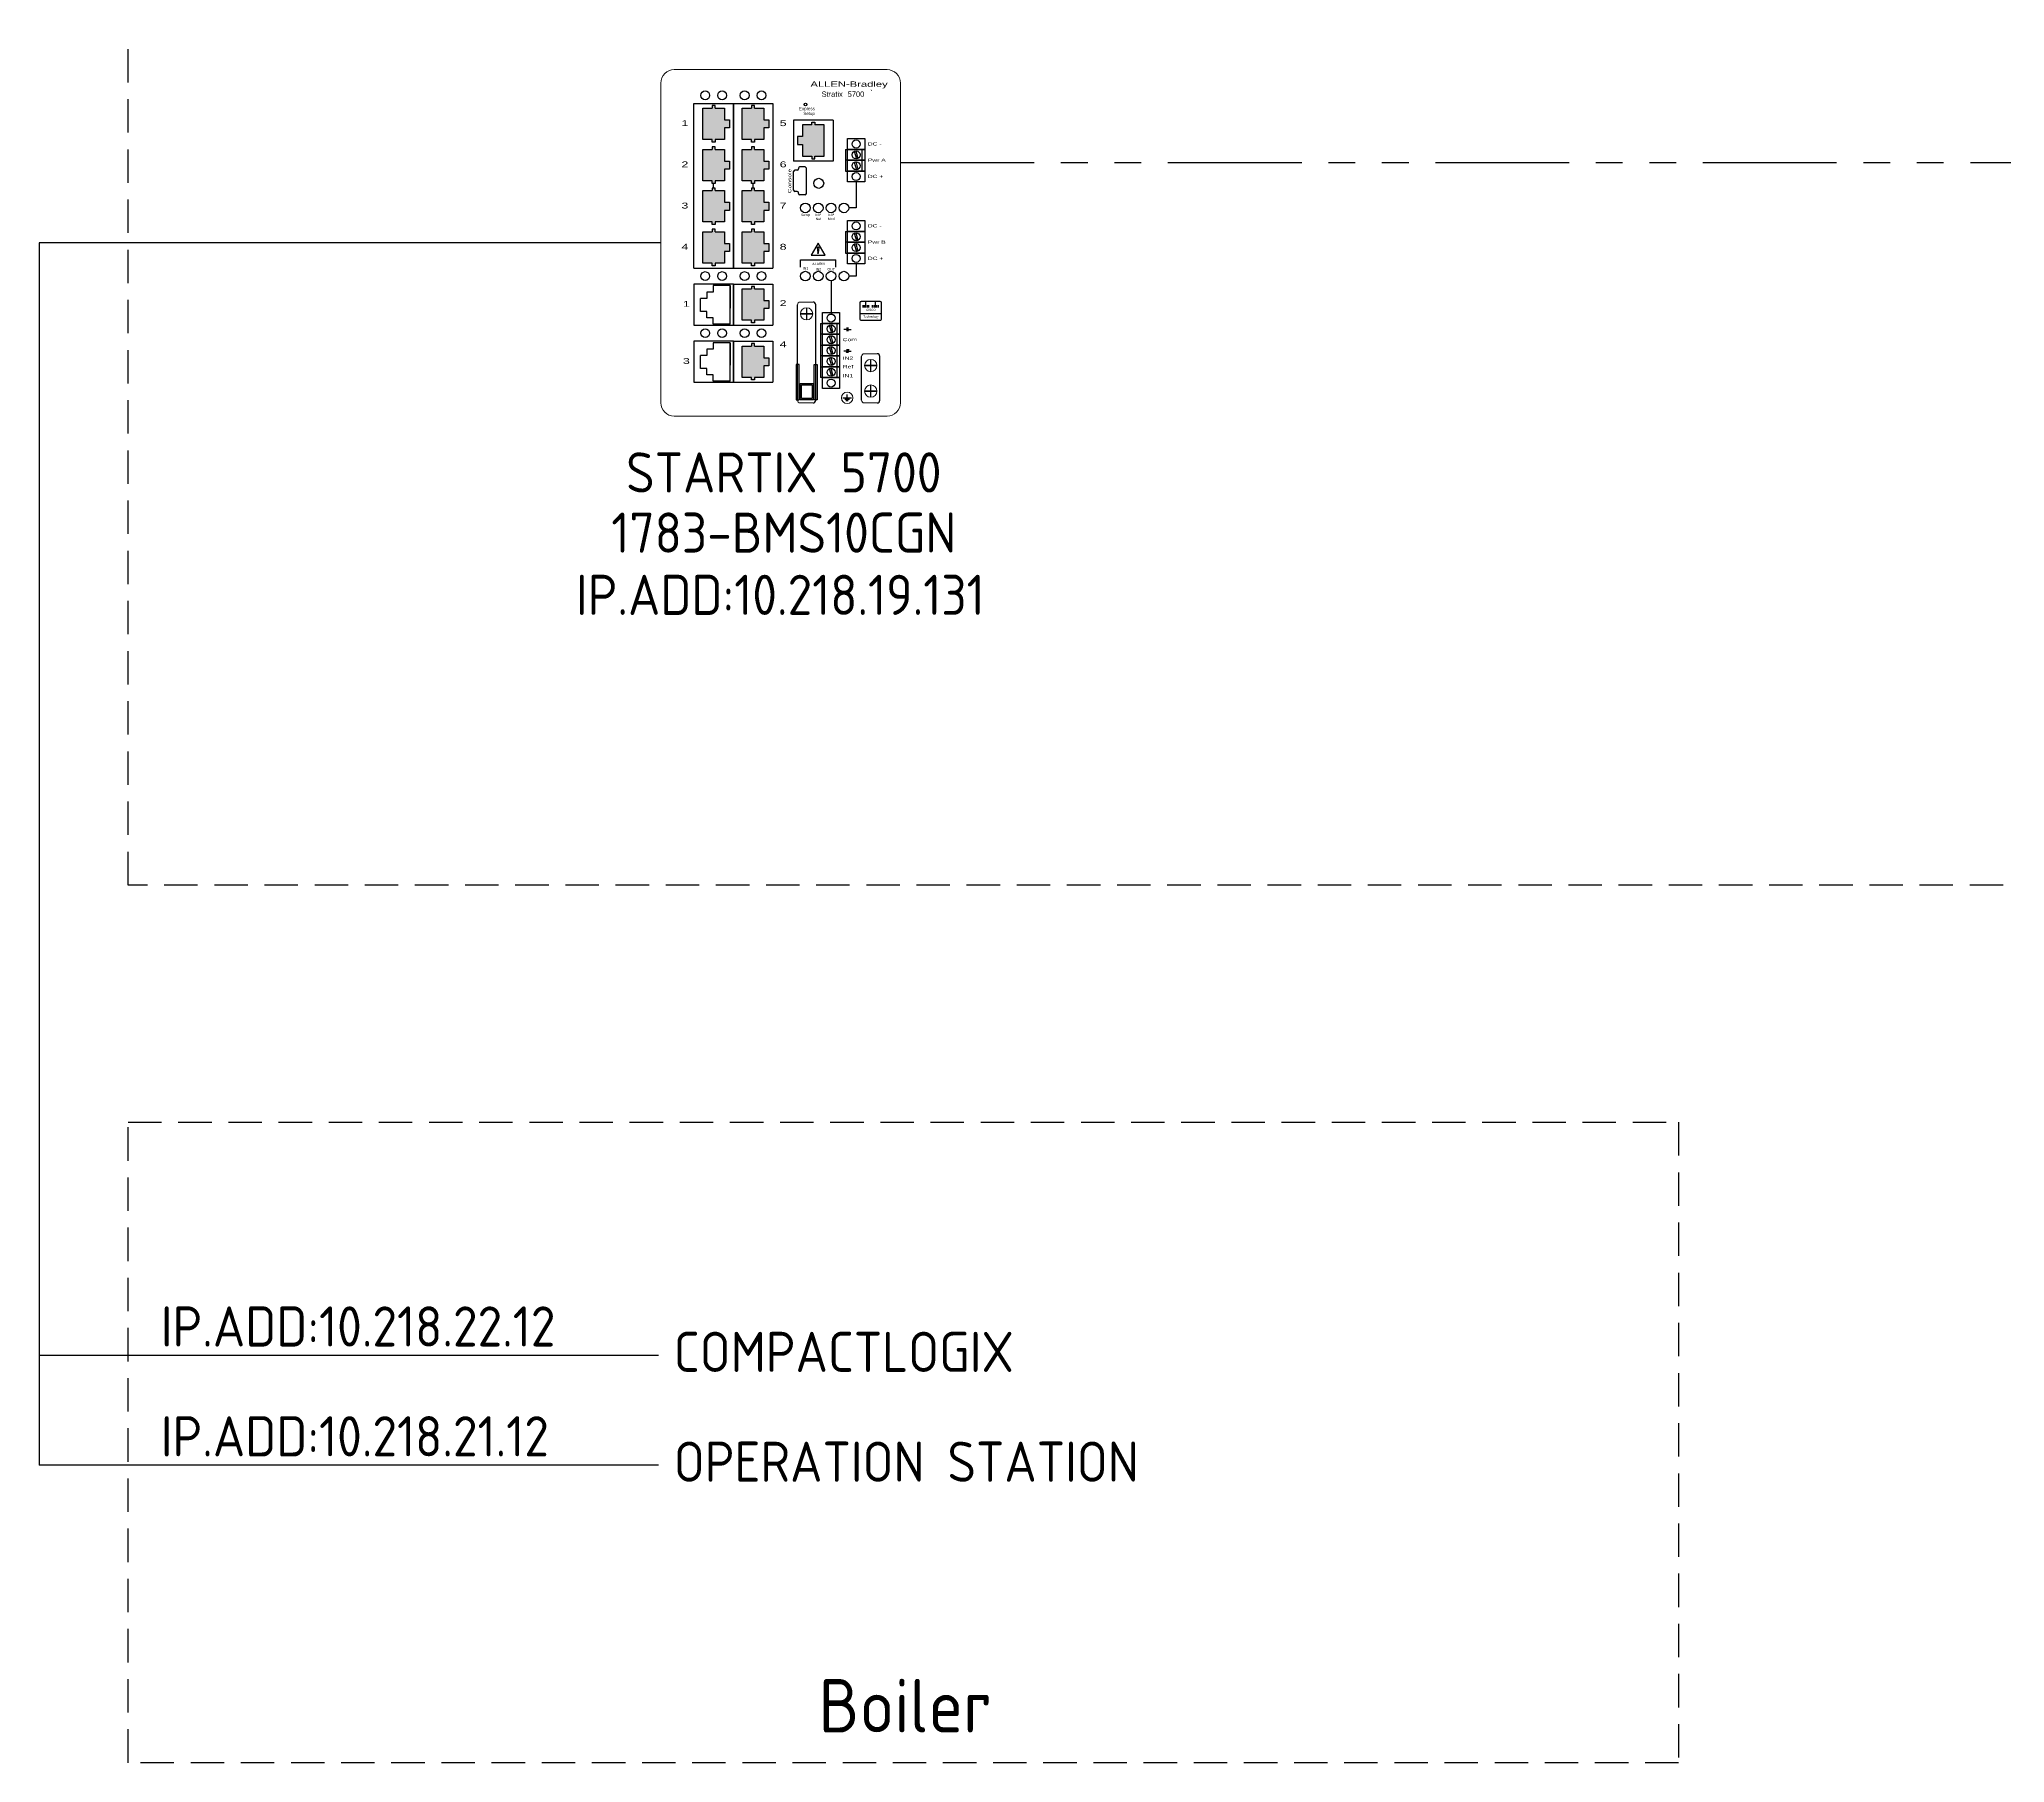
# Model space of a CAD drawing. Header units: inches. Extents: x -3706 to 19254, y 6721 to 14509.
# Drawn here: x 16568 to 18037, y 9646 to 10935 of the extents above; entities that cross this region are included whole.
import ezdxf
from ezdxf.enums import TextEntityAlignment as Align

# ---------------------------------------------------------------- set-up
doc = ezdxf.new("R2010")
doc.units = ezdxf.units.IN
doc.header["$LTSCALE"] = 100
doc.header["$MEASUREMENT"] = 0
doc.linetypes.add('HIDDEN', pattern=[0.375, 0.25, -0.125])
doc.linetypes.add('PHANTOM', pattern=[2.5, 1.25, -0.25, 0.25, -0.25, 0.25, -0.25])
doc.styles.add('ALLEN', font='swissi.ttf', dxfattribs={"width": 1.5})
doc.styles.add('STYLE1', font='isocp2.shx', dxfattribs={"height": 25})

# ---------------------------------------------------------------- blocks, each defined once
blk = doc.blocks.new('1783BMS10CGN')
for points in [[(11281.93, 8053.55), (11285.45, 8053.55), (11285.45, 8052.58), (11286.47, 8052.58), (11286.47, 8053.55), (11289.99, 8053.55), (11289.99, 8057.9), (11291.91, 8057.9), (11291.91, 8060.92), (11289.99, 8060.92), (11289.99, 8065.27), (11286.47, 8065.27), (11286.47, 8066.24), (11285.45, 8066.24), (11285.45, 8065.27), (11281.93, 8065.27)], [(11296.65, 8053.55), (11300.17, 8053.55), (11300.17, 8052.58), (11301.19, 8052.58), (11301.19, 8053.55), (11304.71, 8053.55), (11304.71, 8057.9), (11306.62, 8057.9), (11306.62, 8060.92), (11304.71, 8060.92), (11304.71, 8065.27), (11301.19, 8065.27), (11301.19, 8066.24), (11300.17, 8066.24), (11300.17, 8065.27), (11296.65, 8065.27)], [(11327.26, 8059.04), (11323.74, 8059.04), (11323.74, 8060.01), (11322.71, 8060.01), (11322.71, 8059.04), (11319.2, 8059.04), (11319.2, 8054.69), (11317.28, 8054.69), (11317.28, 8051.67), (11319.2, 8051.67), (11319.2, 8047.32), (11322.71, 8047.32), (11322.71, 8046.35), (11323.74, 8046.35), (11323.74, 8047.32), (11327.26, 8047.32)], [(11281.93, 8038.15), (11285.45, 8038.15), (11285.45, 8037.18), (11286.47, 8037.18), (11286.47, 8038.15), (11289.99, 8038.15), (11289.99, 8042.5), (11291.91, 8042.5), (11291.91, 8045.52), (11289.99, 8045.52), (11289.99, 8049.87), (11286.47, 8049.87), (11286.47, 8050.84), (11285.45, 8050.84), (11285.45, 8049.87), (11281.93, 8049.87)], [(11296.65, 8038.15), (11300.17, 8038.15), (11300.17, 8037.18), (11301.19, 8037.18), (11301.19, 8038.15), (11304.71, 8038.15), (11304.71, 8042.5), (11306.62, 8042.5), (11306.62, 8045.52), (11304.71, 8045.52), (11304.71, 8049.87), (11301.19, 8049.87), (11301.19, 8050.84), (11300.17, 8050.84), (11300.17, 8049.87), (11296.65, 8049.87)], [(11281.93, 8022.75), (11285.45, 8022.75), (11285.45, 8021.78), (11286.47, 8021.78), (11286.47, 8022.75), (11289.99, 8022.75), (11289.99, 8027.1), (11291.91, 8027.1), (11291.91, 8030.12), (11289.99, 8030.12), (11289.99, 8034.47), (11286.47, 8034.47), (11286.47, 8035.44), (11285.45, 8035.44), (11285.45, 8034.47), (11281.93, 8034.47)], [(11296.65, 8022.75), (11300.17, 8022.75), (11300.17, 8021.78), (11301.19, 8021.78), (11301.19, 8022.75), (11304.71, 8022.75), (11304.71, 8027.1), (11306.62, 8027.1), (11306.62, 8030.12), (11304.71, 8030.12), (11304.71, 8034.47), (11301.19, 8034.47), (11301.19, 8035.44), (11300.17, 8035.44), (11300.17, 8034.47), (11296.65, 8034.47)], [(11281.93, 8007.35), (11285.45, 8007.35), (11285.45, 8006.38), (11286.47, 8006.38), (11286.47, 8007.35), (11289.99, 8007.35), (11289.99, 8011.7), (11291.91, 8011.7), (11291.91, 8014.72), (11289.99, 8014.72), (11289.99, 8019.07), (11286.47, 8019.07), (11286.47, 8020.04), (11285.45, 8020.04), (11285.45, 8019.07), (11281.93, 8019.07)], [(11296.65, 8007.35), (11300.17, 8007.35), (11300.17, 8006.38), (11301.19, 8006.38), (11301.19, 8007.35), (11304.71, 8007.35), (11304.71, 8011.7), (11306.62, 8011.7), (11306.62, 8014.72), (11304.71, 8014.72), (11304.71, 8019.07), (11301.19, 8019.07), (11301.19, 8020.04), (11300.17, 8020.04), (11300.17, 8019.07), (11296.65, 8019.07)], [(11296.65, 7986.01), (11300.17, 7986.01), (11300.17, 7985.04), (11301.19, 7985.04), (11301.19, 7986.01), (11304.71, 7986.01), (11304.71, 7990.36), (11306.62, 7990.36), (11306.62, 7993.37), (11304.71, 7993.37), (11304.71, 7997.73), (11301.19, 7997.73), (11301.19, 7998.7), (11300.17, 7998.7), (11300.17, 7997.73), (11296.65, 7997.73)], [(11296.65, 7964.66), (11300.17, 7964.66), (11300.17, 7963.7), (11301.19, 7963.7), (11301.19, 7964.66), (11304.71, 7964.66), (11304.71, 7969.02), (11306.62, 7969.02), (11306.62, 7972.03), (11304.71, 7972.03), (11304.71, 7976.39), (11301.19, 7976.39), (11301.19, 7977.35), (11300.17, 7977.35), (11300.17, 7976.39), (11296.65, 7976.39)]]:
    blk.add_hatch(color=0).paths.add_polyline_path(points)
at = {"lineweight": 20}
for p, q in [((11271.19, 8079.69), (11350.79, 8079.69)), ((11266.19, 8074.69), (11266.19, 7955.19)), ((11355.79, 8074.69), (11355.79, 7955.19)), ((11323.12, 7992.83), (11318.32, 7992.83)), ((11320.62, 7988.52), (11318.42, 7988.52)), ((11320.62, 7988.33), (11318.42, 7988.33)), ((11320.62, 7990.72), (11320.62, 7988.52)), ((11320.62, 7988.33), (11320.62, 7986.13)), ((11320.81, 7990.72), (11320.81, 7988.52)), ((11323.02, 7988.52), (11320.81, 7988.52)), ((11323.02, 7988.33), (11320.81, 7988.33)), ((11320.81, 7988.33), (11320.81, 7986.13)), ((11347.08, 7973.51), (11342.27, 7973.51)), ((11344.58, 7969.2), (11342.38, 7969.2)), ((11344.58, 7969.01), (11342.38, 7969.01)), ((11344.58, 7971.4), (11344.58, 7969.2)), ((11344.58, 7969.01), (11344.58, 7966.81)), ((11344.77, 7971.4), (11344.77, 7969.2)), ((11346.97, 7969.2), (11344.77, 7969.2)), ((11346.97, 7969.01), (11344.77, 7969.01)), ((11344.77, 7969.01), (11344.77, 7966.81)), ((11344.57, 7959.63), (11342.37, 7959.63)), ((11344.57, 7959.44), (11342.37, 7959.44)), ((11344.57, 7961.83), (11344.57, 7959.63)), ((11344.57, 7959.44), (11344.57, 7957.24)), ((11344.76, 7961.83), (11344.76, 7959.63)), ((11346.97, 7959.63), (11344.76, 7959.63)), ((11346.97, 7959.44), (11344.76, 7959.44)), ((11344.76, 7959.44), (11344.76, 7957.24)), ((11323.12, 7955.14), (11318.32, 7955.14)), ((11347.08, 7955.14), (11342.27, 7955.14)), ((11271.19, 7950.19), (11350.79, 7950.19))]:
    blk.add_line(p, q, dxfattribs=at)
at = {"color": 0}
for p, q in [((11278.6, 8067.1), (11293.32, 8067.1)), ((11278.6, 8005.52), (11278.6, 8067.1)), ((11281.93, 8065.27), (11285.45, 8065.27)), ((11281.93, 8053.55), (11281.93, 8065.27)), ((11286.47, 8066.24), (11285.45, 8066.24)), ((11285.45, 8066.24), (11285.45, 8065.27)), ((11286.47, 8065.27), (11286.47, 8066.24)), ((11286.47, 8065.27), (11289.99, 8065.27)), ((11289.99, 8065.27), (11289.99, 8060.92)), ((11289.99, 8060.92), (11291.91, 8060.92)), ((11291.91, 8060.92), (11291.91, 8057.9)), ((11293.32, 8067.1), (11308.04, 8067.1)), ((11293.32, 8005.52), (11293.32, 8067.1)), ((11293.32, 8067.1), (11293.32, 8005.52)), ((11296.65, 8065.27), (11300.17, 8065.27)), ((11296.65, 8053.55), (11296.65, 8065.27)), ((11301.19, 8066.24), (11300.17, 8066.24)), ((11300.17, 8066.24), (11300.17, 8065.27)), ((11301.19, 8065.27), (11301.19, 8066.24)), ((11301.19, 8065.27), (11304.71, 8065.27)), ((11304.71, 8065.27), (11304.71, 8060.92)), ((11304.71, 8060.92), (11306.62, 8060.92)), ((11306.62, 8060.92), (11306.62, 8057.9)), ((11308.04, 8067.1), (11308.04, 8005.52)), ((11330.58, 8060.87), (11315.87, 8060.87)), ((11315.87, 8060.87), (11315.87, 8045.49)), ((11330.58, 8060.87), (11330.58, 8045.49)), ((11285.45, 8053.55), (11281.93, 8053.55)), ((11285.45, 8052.58), (11285.45, 8053.55)), ((11289.99, 8053.55), (11286.47, 8053.55)), ((11286.47, 8053.55), (11286.47, 8052.58)), ((11291.91, 8057.9), (11289.99, 8057.9)), ((11289.99, 8057.9), (11289.99, 8053.55)), ((11300.17, 8053.55), (11296.65, 8053.55)), ((11300.17, 8052.58), (11300.17, 8053.55)), ((11304.71, 8053.55), (11301.19, 8053.55)), ((11301.19, 8053.55), (11301.19, 8052.58)), ((11306.62, 8057.9), (11304.71, 8057.9)), ((11304.71, 8057.9), (11304.71, 8053.55)), ((11319.2, 8054.69), (11317.28, 8054.69)), ((11317.28, 8054.69), (11317.28, 8051.67)), ((11319.2, 8059.04), (11319.2, 8054.69)), ((11322.71, 8059.04), (11319.2, 8059.04)), ((11322.71, 8059.04), (11322.71, 8060.01)), ((11322.71, 8060.01), (11323.74, 8060.01)), ((11323.74, 8060.01), (11323.74, 8059.04)), ((11327.26, 8059.04), (11323.74, 8059.04)), ((11327.26, 8047.32), (11327.26, 8059.04)), ((11281.93, 8049.87), (11285.45, 8049.87)), ((11281.93, 8038.15), (11281.93, 8049.87)), ((11286.47, 8052.58), (11285.45, 8052.58)), ((11286.47, 8050.84), (11285.45, 8050.84)), ((11285.45, 8050.84), (11285.45, 8049.87)), ((11286.47, 8049.87), (11286.47, 8050.84)), ((11286.47, 8049.87), (11289.99, 8049.87)), ((11289.99, 8049.87), (11289.99, 8045.52)), ((11296.65, 8049.87), (11300.17, 8049.87)), ((11296.65, 8038.15), (11296.65, 8049.87)), ((11301.19, 8052.58), (11300.17, 8052.58)), ((11301.19, 8050.84), (11300.17, 8050.84)), ((11300.17, 8050.84), (11300.17, 8049.87)), ((11301.19, 8049.87), (11301.19, 8050.84)), ((11301.19, 8049.87), (11304.71, 8049.87)), ((11304.71, 8049.87), (11304.71, 8045.52)), ((11317.28, 8051.67), (11319.2, 8051.67)), ((11319.2, 8051.67), (11319.2, 8047.32)), ((11319.2, 8047.32), (11322.71, 8047.32)), ((11322.71, 8047.32), (11322.71, 8046.35)), ((11322.71, 8046.35), (11323.74, 8046.35)), ((11323.74, 8047.32), (11327.26, 8047.32)), ((11323.74, 8046.35), (11323.74, 8047.32)), ((11335.24, 8049.87), (11335.24, 8041.77)), ((11335.24, 8049.87), (11336, 8049.87)), ((11338.54, 8049.21), (11339.31, 8046.32)), ((11339.12, 8049.37), (11339.89, 8046.47)), ((11341.4, 8049.87), (11341.4, 8041.77)), ((11289.99, 8045.52), (11291.91, 8045.52)), ((11291.91, 8042.5), (11289.99, 8042.5)), ((11289.99, 8042.5), (11289.99, 8038.15)), ((11291.91, 8045.52), (11291.91, 8042.5)), ((11304.71, 8045.52), (11306.62, 8045.52)), ((11306.62, 8042.5), (11304.71, 8042.5)), ((11304.71, 8042.5), (11304.71, 8038.15)), ((11306.62, 8045.52), (11306.62, 8042.5)), ((11330.58, 8045.49), (11315.87, 8045.49)), ((11315.87, 8034.62), (11315.87, 8041.6)), ((11317.2, 8042.1), (11316.37, 8042.1)), ((11317.7, 8042.82), (11317.7, 8042.6)), ((11320.11, 8043.32), (11318.2, 8043.32)), ((11320.61, 8033.4), (11320.61, 8042.82)), ((11336, 8045.82), (11335.24, 8045.82)), ((11335.24, 8041.77), (11336, 8041.77)), ((11338.54, 8045.16), (11339.31, 8042.26)), ((11339.12, 8045.32), (11339.89, 8042.42)), ((11285.45, 8038.15), (11281.93, 8038.15)), ((11281.93, 8034.47), (11285.45, 8034.47)), ((11281.93, 8022.75), (11281.93, 8034.47)), ((11285.45, 8037.18), (11285.45, 8038.15)), ((11286.47, 8037.18), (11285.45, 8037.18)), ((11286.47, 8035.44), (11285.45, 8035.44)), ((11285.45, 8035.44), (11285.45, 8034.47)), ((11285.96, 8035.44), (11285.96, 8037.18)), ((11289.99, 8038.15), (11286.47, 8038.15)), ((11286.47, 8038.15), (11286.47, 8037.18)), ((11286.47, 8034.47), (11286.47, 8035.44)), ((11286.47, 8034.47), (11289.99, 8034.47)), ((11289.99, 8034.47), (11289.99, 8030.12)), ((11300.17, 8038.15), (11296.65, 8038.15)), ((11296.65, 8034.47), (11300.17, 8034.47)), ((11296.65, 8022.75), (11296.65, 8034.47)), ((11300.17, 8037.18), (11300.17, 8038.15)), ((11301.19, 8037.18), (11300.17, 8037.18)), ((11301.19, 8035.44), (11300.17, 8035.44)), ((11300.17, 8035.44), (11300.17, 8034.47)), ((11300.68, 8035.44), (11300.68, 8037.18)), ((11304.71, 8038.15), (11301.19, 8038.15)), ((11301.19, 8038.15), (11301.19, 8037.18)), ((11301.19, 8034.47), (11301.19, 8035.44)), ((11301.19, 8034.47), (11304.71, 8034.47)), ((11304.71, 8034.47), (11304.71, 8030.12)), ((11317.2, 8034.12), (11316.37, 8034.12)), ((11317.7, 8033.4), (11317.7, 8033.62)), ((11320.11, 8032.9), (11318.2, 8032.9)), ((11339.22, 8037.71), (11339.22, 8028.01)), ((11289.99, 8030.12), (11291.91, 8030.12)), ((11291.91, 8027.1), (11289.99, 8027.1)), ((11289.99, 8027.1), (11289.99, 8022.75)), ((11291.91, 8030.12), (11291.91, 8027.1)), ((11304.71, 8030.12), (11306.62, 8030.12)), ((11306.62, 8027.1), (11304.71, 8027.1)), ((11304.71, 8027.1), (11304.71, 8022.75)), ((11306.62, 8030.12), (11306.62, 8027.1)), ((11339.22, 8028.01), (11336.46, 8028.01)), ((11285.45, 8022.75), (11281.93, 8022.75)), ((11281.93, 8019.07), (11285.45, 8019.07)), ((11281.93, 8007.35), (11281.93, 8019.07)), ((11285.45, 8021.78), (11285.45, 8022.75)), ((11286.47, 8021.78), (11285.45, 8021.78)), ((11286.47, 8020.04), (11285.45, 8020.04)), ((11285.45, 8020.04), (11285.45, 8019.07)), ((11289.99, 8022.75), (11286.47, 8022.75)), ((11286.47, 8022.75), (11286.47, 8021.78)), ((11286.47, 8019.07), (11286.47, 8020.04)), ((11286.47, 8019.07), (11289.99, 8019.07)), ((11289.99, 8019.07), (11289.99, 8014.72)), ((11300.17, 8022.75), (11296.65, 8022.75)), ((11296.65, 8019.07), (11300.17, 8019.07)), ((11296.65, 8007.35), (11296.65, 8019.07)), ((11300.17, 8021.78), (11300.17, 8022.75)), ((11301.19, 8021.78), (11300.17, 8021.78)), ((11301.19, 8020.04), (11300.17, 8020.04)), ((11300.17, 8020.04), (11300.17, 8019.07)), ((11304.71, 8022.75), (11301.19, 8022.75)), ((11301.19, 8022.75), (11301.19, 8021.78)), ((11301.19, 8019.07), (11301.19, 8020.04)), ((11301.19, 8019.07), (11304.71, 8019.07)), ((11304.71, 8019.07), (11304.71, 8014.72)), ((11335.24, 8019.25), (11335.24, 8011.15)), ((11335.24, 8019.25), (11336, 8019.25)), ((11338.54, 8018.6), (11339.31, 8015.7)), ((11339.12, 8018.75), (11339.89, 8015.86)), ((11289.99, 8014.72), (11291.91, 8014.72)), ((11291.91, 8011.7), (11289.99, 8011.7)), ((11289.99, 8011.7), (11289.99, 8007.35)), ((11291.91, 8014.72), (11291.91, 8011.7)), ((11304.71, 8014.72), (11306.62, 8014.72)), ((11306.62, 8011.7), (11304.71, 8011.7)), ((11304.71, 8011.7), (11304.71, 8007.35)), ((11306.62, 8014.72), (11306.62, 8011.7)), ((11336, 8015.2), (11335.24, 8015.2)), ((11335.24, 8011.15), (11336, 8011.15)), ((11338.54, 8014.55), (11339.31, 8011.65)), ((11339.12, 8014.7), (11339.89, 8011.8)), ((11278.6, 8005.52), (11293.32, 8005.52)), ((11285.45, 8007.35), (11281.93, 8007.35)), ((11285.45, 8006.38), (11285.45, 8007.35)), ((11286.47, 8006.38), (11285.45, 8006.38)), ((11289.99, 8007.35), (11286.47, 8007.35)), ((11286.47, 8007.35), (11286.47, 8006.38)), ((11293.32, 8005.52), (11308.04, 8005.52)), ((11300.17, 8007.35), (11296.65, 8007.35)), ((11300.17, 8006.38), (11300.17, 8007.35)), ((11301.19, 8006.38), (11300.17, 8006.38)), ((11304.71, 8007.35), (11301.19, 8007.35)), ((11301.19, 8007.35), (11301.19, 8006.38)), ((11318.46, 8005.93), (11318.46, 8008.64)), ((11318.46, 8008.64), (11331.66, 8008.64)), ((11331.66, 8005.93), (11331.66, 8008.64)), ((11339.22, 8002.52), (11336.46, 8002.52)), ((11339.22, 8007.1), (11339.22, 8002.52)), ((11283.4, 7996.56), (11283.4, 7994.16)), ((11285.8, 7996.56), (11283.4, 7996.56)), ((11285.8, 7998.96), (11285.8, 7996.56)), ((11292.12, 7998.96), (11285.8, 7998.96)), ((11292.12, 7998.96), (11292.12, 7990.56)), ((11292.12, 7984.56), (11292.12, 7998.96)), ((11293.32, 7999.56), (11308.04, 7999.56)), ((11293.32, 7999.56), (11293.32, 7984.18)), ((11296.65, 7997.73), (11300.17, 7997.73)), ((11296.65, 7986.01), (11296.65, 7997.73)), ((11301.19, 7998.7), (11300.17, 7998.7)), ((11300.17, 7998.7), (11300.17, 7997.73)), ((11301.19, 7997.73), (11301.19, 7998.7)), ((11301.19, 7997.73), (11304.71, 7997.73)), ((11304.71, 7997.73), (11304.71, 7993.37)), ((11308.04, 7999.56), (11308.04, 7984.18)), ((11329.86, 8000.72), (11329.86, 7988.36)), ((11281, 7989.36), (11281, 7994.16)), ((11283.4, 7994.16), (11281, 7994.16)), ((11283.4, 7989.36), (11281, 7989.36)), ((11283.4, 7986.96), (11283.4, 7989.36)), ((11304.71, 7993.37), (11306.62, 7993.37)), ((11306.62, 7990.36), (11304.71, 7990.36)), ((11304.71, 7990.36), (11304.71, 7986.01)), ((11306.62, 7993.37), (11306.62, 7990.36)), ((11317.32, 7956.14), (11317.32, 7991.83)), ((11324.12, 7956.14), (11324.12, 7991.83)), ((11340.63, 7988.55), (11348.74, 7988.55)), ((11341.81, 7990.83), (11341.81, 7991.69)), ((11342.35, 7990.83), (11342.35, 7991.69)), ((11342.89, 7990.83), (11342.89, 7992.88)), ((11343.43, 7990.83), (11343.43, 7991.69)), ((11343.97, 7990.83), (11343.97, 7991.69)), ((11345.4, 7990.83), (11345.4, 7991.69)), ((11345.94, 7990.83), (11345.94, 7991.69)), ((11346.48, 7990.83), (11346.48, 7992.88)), ((11347.02, 7990.83), (11347.02, 7991.69)), ((11347.56, 7990.83), (11347.56, 7991.69)), ((11285.8, 7986.96), (11283.4, 7986.96)), ((11285.8, 7984.56), (11285.8, 7986.96)), ((11292.12, 7984.56), (11285.8, 7984.56)), ((11293.32, 7984.18), (11308.04, 7984.18)), ((11300.17, 7986.01), (11296.65, 7986.01)), ((11300.17, 7985.04), (11300.17, 7986.01)), ((11301.19, 7985.04), (11300.17, 7985.04)), ((11304.71, 7986.01), (11301.19, 7986.01)), ((11301.19, 7986.01), (11301.19, 7985.04)), ((11325.88, 7984.84), (11325.88, 7976.73)), ((11325.88, 7984.84), (11326.64, 7984.84)), ((11326.64, 7980.79), (11325.88, 7980.79)), ((11329.18, 7984.18), (11329.96, 7981.29)), ((11329.18, 7980.13), (11329.96, 7977.23)), ((11329.76, 7984.34), (11330.54, 7981.44)), ((11329.76, 7980.29), (11330.54, 7977.39)), ((11332.04, 7984.84), (11332.04, 7976.73)), ((11335.88, 7982.62), (11334.68, 7982.62)), ((11335.88, 7981.92), (11335.88, 7983.31)), ((11336.24, 7981.92), (11336.24, 7983.31)), ((11336.24, 7982.62), (11337.43, 7982.62)), ((11281, 7968.01), (11281, 7972.81)), ((11283.4, 7972.81), (11281, 7972.81)), ((11283.4, 7975.21), (11283.4, 7972.81)), ((11285.8, 7975.21), (11283.4, 7975.21)), ((11285.8, 7977.61), (11285.8, 7975.21)), ((11292.12, 7977.61), (11285.8, 7977.61)), ((11292.12, 7977.61), (11292.12, 7969.21)), ((11292.12, 7963.21), (11292.12, 7977.61)), ((11293.32, 7978.21), (11308.04, 7978.21)), ((11293.32, 7978.21), (11293.32, 7962.84)), ((11296.65, 7976.39), (11300.17, 7976.39)), ((11296.65, 7964.66), (11296.65, 7976.39)), ((11301.19, 7977.35), (11300.17, 7977.35)), ((11300.17, 7977.35), (11300.17, 7976.39)), ((11301.19, 7976.39), (11301.19, 7977.35)), ((11301.19, 7976.39), (11304.71, 7976.39)), ((11304.71, 7976.39), (11304.71, 7972.03)), ((11308.04, 7978.21), (11308.04, 7962.84)), ((11325.88, 7976.73), (11326.64, 7976.73)), ((11325.88, 7976.73), (11325.88, 7968.63)), ((11325.88, 7976.73), (11326.64, 7976.73)), ((11326.64, 7972.68), (11325.88, 7972.68)), ((11329.18, 7976.08), (11329.96, 7973.18)), ((11329.76, 7976.23), (11330.54, 7973.34)), ((11332.04, 7976.73), (11332.04, 7968.63)), ((11335.88, 7974.51), (11334.68, 7974.51)), ((11335.51, 7973.96), (11336.61, 7975.06)), ((11335.88, 7973.82), (11335.88, 7975.2)), ((11336.24, 7973.82), (11336.24, 7975.2)), ((11336.24, 7974.51), (11337.43, 7974.51)), ((11341.27, 7956.14), (11341.27, 7972.51)), ((11348.08, 7956.14), (11348.08, 7972.51)), ((11283.4, 7968.01), (11281, 7968.01)), ((11283.4, 7965.61), (11283.4, 7968.01)), ((11285.8, 7965.61), (11283.4, 7965.61)), ((11285.8, 7963.21), (11285.8, 7965.61)), ((11304.71, 7972.03), (11306.62, 7972.03)), ((11306.62, 7969.02), (11304.71, 7969.02)), ((11304.71, 7969.02), (11304.71, 7964.66)), ((11306.62, 7972.03), (11306.62, 7969.02)), ((11325.88, 7968.63), (11326.64, 7968.63)), ((11325.88, 7968.63), (11325.88, 7964.58)), ((11325.88, 7968.63), (11326.64, 7968.63)), ((11329.18, 7972.03), (11329.96, 7969.13)), ((11329.18, 7967.97), (11329.96, 7965.08)), ((11329.76, 7972.18), (11330.54, 7969.28)), ((11329.76, 7968.13), (11330.54, 7965.23)), ((11332.04, 7968.63), (11332.04, 7964.58)), ((11292.12, 7963.21), (11285.8, 7963.21)), ((11293.32, 7962.84), (11308.04, 7962.84)), ((11300.17, 7964.66), (11296.65, 7964.66)), ((11300.17, 7963.7), (11300.17, 7964.66)), ((11301.19, 7963.7), (11300.17, 7963.7)), ((11304.71, 7964.66), (11301.19, 7964.66)), ((11301.19, 7964.66), (11301.19, 7963.7)), ((11326.64, 7964.58), (11325.88, 7964.58))]:
    blk.add_line(p, q, dxfattribs=at)
for p, q in [((11335.86, 7957.05), (11335.86, 7958.3)), ((11334.26, 7957.05), (11337.46, 7957.05)), ((11334.95, 7956.55), (11336.72, 7956.55)), ((11335.34, 7955.99), (11336.27, 7955.99))]:
    blk.add_line(p, q)
for points in [[(11342.43, 8049.87), (11336, 8049.87), (11336, 8053.92), (11342.43, 8053.92)], [(11342.43, 8045.82), (11336, 8045.82), (11336, 8049.87), (11342.43, 8049.87)], [(11342.43, 8041.77), (11336, 8041.77), (11336, 8045.82), (11342.43, 8045.82)], [(11342.43, 8037.71), (11336, 8037.71), (11336, 8041.77), (11342.43, 8041.77)], [(11342.43, 8019.25), (11336, 8019.25), (11336, 8023.31), (11342.43, 8023.31)], [(11342.43, 8015.2), (11336, 8015.2), (11336, 8019.25), (11342.43, 8019.25)], [(11325.06, 8014.82), (11322.46, 8010.32), (11327.66, 8010.32)], [(11342.43, 8011.15), (11336, 8011.15), (11336, 8015.2), (11342.43, 8015.2)], [(11342.43, 8007.1), (11336, 8007.1), (11336, 8011.15), (11342.43, 8011.15)], [(11293.32, 7999.56), (11278.6, 7999.56), (11278.6, 7984.18), (11293.32, 7984.18)], [(11333.07, 7984.84), (11326.64, 7984.84), (11326.64, 7988.89), (11333.07, 7988.89)], [(11333.07, 7980.79), (11326.64, 7980.79), (11326.64, 7984.84), (11333.07, 7984.84)], [(11333.07, 7976.73), (11326.64, 7976.73), (11326.64, 7980.79), (11333.07, 7980.79)], [(11293.32, 7978.21), (11278.6, 7978.21), (11278.6, 7962.84), (11293.32, 7962.84)], [(11333.07, 7972.68), (11326.64, 7972.68), (11326.64, 7976.73), (11333.07, 7976.73)], [(11333.07, 7968.63), (11326.64, 7968.63), (11326.64, 7972.68), (11333.07, 7972.68)], [(11316.76, 7956.24), (11317.87, 7956.24), (11317.87, 7969.49), (11316.76, 7969.49)], [(11324.67, 7956.24), (11323.57, 7956.24), (11323.57, 7969.49), (11324.67, 7969.49)], [(11333.07, 7964.58), (11326.64, 7964.58), (11326.64, 7968.63), (11333.07, 7968.63)], [(11318.25, 7962.42), (11323.32, 7962.42), (11323.32, 7956.24), (11318.25, 7956.24)], [(11318.75, 7961.92), (11322.82, 7961.92), (11322.82, 7956.74), (11318.75, 7956.74)], [(11333.07, 7960.53), (11326.64, 7960.53), (11326.64, 7964.58), (11333.07, 7964.58)]]:
    blk.add_lwpolyline(points, close=True, dxfattribs=at)
blk.add_lwpolyline([(11325.24, 8013.16), (11325.01, 8011.32), (11325.01, 8011.32), (11324.78, 8013.16)], dxfattribs=at)
blk.add_lwpolyline([(11341.13, 7986.07), (11348.24, 7986.07, 0.414214), (11348.74, 7986.57), (11348.74, 7992.5, 0.414214), (11348.24, 7993), (11341.13, 7993, 0.414214), (11340.63, 7992.5), (11340.63, 7986.57, 0.414214)], format="xyb", close=True, dxfattribs=at)
for centre, radius in [((11282.81, 8070.08), 1.65), ((11289.11, 8070.08), 1.65), ((11297.53, 8070.08), 1.65), ((11303.83, 8070.08), 1.65), ((11320.27, 8066.66), 0.5), ((11339.22, 8051.9), 1.5), ((11339.22, 8047.84), 1.5), ((11325.23, 8037.21), 1.88), ((11339.22, 8043.79), 1.5), ((11339.22, 8039.74), 1.5), ((11320.26, 8028.01), 1.8), ((11325.06, 8028.01), 1.8), ((11329.86, 8028.01), 1.8), ((11334.66, 8028.01), 1.8), ((11339.22, 8021.28), 1.5), ((11339.22, 8017.23), 1.5), ((11325.01, 8011.11), 0.103), ((11339.22, 8013.18), 1.5), ((11339.22, 8009.12), 1.5), ((11282.81, 8002.54), 1.65), ((11289.11, 8002.54), 1.65), ((11297.53, 8002.54), 1.65), ((11303.83, 8002.54), 1.65), ((11320.26, 8002.52), 1.8), ((11325.06, 8002.52), 1.8), ((11329.86, 8002.52), 1.8), ((11334.66, 8002.52), 1.8), ((11329.86, 7986.86), 1.5), ((11282.81, 7981.2), 1.65), ((11289.11, 7981.2), 1.65), ((11297.53, 7981.2), 1.65), ((11303.83, 7981.2), 1.65), ((11329.86, 7982.81), 1.5), ((11329.86, 7978.76), 1.5), ((11329.86, 7974.71), 1.5), ((11329.86, 7970.66), 1.5), ((11329.86, 7966.6), 1.5), ((11329.86, 7962.55), 1.5)]:
    blk.add_circle(centre, radius, dxfattribs=at)
at = {"lineweight": 20}
for centre, radius in [((11320.72, 7988.43), 2.3), ((11344.67, 7969.1), 2.3), ((11335.86, 7957.05), 2.15), ((11344.67, 7959.53), 2.3)]:
    blk.add_circle(centre, radius, dxfattribs=at)
for centre, start, end in [((11271.19, 8074.69), 90, 180), ((11350.79, 8074.69), 0, 90), ((11271.19, 7955.19), 180, 270), ((11350.79, 7955.19), 270, 0)]:
    blk.add_arc(centre, 5, start, end, dxfattribs=at)
at = {"color": 0}
for centre, radius, start, end in [((11316.37, 8041.6), 0.5, 90, 180), ((11317.2, 8042.6), 0.5, 270, 0), ((11318.2, 8042.82), 0.5, 90, 180), ((11320.11, 8042.82), 0.5, 0, 90), ((11316.37, 8034.62), 0.5, 180, 270), ((11317.2, 8033.62), 0.5, 0, 90), ((11318.2, 8033.4), 0.5, 180, 270), ((11320.11, 8033.4), 0.5, 270, 0), ((11325.01, 8013.16), 0.23, 345.73959, 194.26041), ((11323.12, 7991.83), 1, 0, 90), ((11347.08, 7972.51), 1, 0, 90), ((11323.12, 7956.14), 1, 270, 0), ((11347.08, 7956.14), 1, 270, 0)]:
    blk.add_arc(centre, radius, start, end, dxfattribs=at)
at = {"color": 0, "lineweight": 20}
for centre, start, end in [((11318.32, 7991.83), 90, 180), ((11342.27, 7972.51), 90, 180), ((11318.32, 7956.14), 180, 270), ((11342.27, 7956.14), 180, 270)]:
    blk.add_arc(centre, 1, start, end, dxfattribs=at)
at = {"style": 'ALLEN', "width": 1.5}
for s, height, p in [('ALLEN-Bradley', 2, (11351.03, 8073.28)), ('1', 2.2, (11276.49, 8058.59)), ('5', 2.2, (11313.21, 8058.59)), ('2', 2.2, (11276.49, 8043.19)), ('6', 2.2, (11313.21, 8043.19)), ('3', 2.2, (11276.49, 8027.79)), ('7', 2.2, (11313.21, 8027.79)), ('4', 2.2, (11276.49, 8012.39)), ('8', 2.2, (11313.21, 8012.39)), ('1', 2.2, (11277.03, 7991.05)), ('2', 2.2, (11313.21, 7991.33)), ('4', 2.2, (11313.21, 7975.93)), ('3', 2.2, (11277.03, 7969.71))]:
    blk.add_text(s, height=height, dxfattribs=at).set_placement(p, align=Align.RIGHT)
at = {"style": 'ALLEN'}
for s, height, p in [('Stratix', 2, (11334.23, 8069.54)), ('5700', 2, (11342.28, 8069.54)), ('TM', 0.5, (11345.18, 8071.72))]:
    blk.add_text(s, height=height, dxfattribs=at).set_placement(p, align=Align.RIGHT)
for s, p in [('Express', (11323.82, 8064.52)), ('Setup', (11323.82, 8062.71))]:
    blk.add_text(s, height=1.2).set_placement(p, align=Align.RIGHT)
at = {"style": 'ALLEN', "width": 1.5}
for s, p in [('DC -', (11343.58, 8051.34)), ('Pwr A', (11343.58, 8045.27)), ('DC +', (11343.58, 8039.19)), ('DC -', (11343.58, 8020.73)), ('Pwr B', (11343.58, 8014.65)), ('DC +', (11343.58, 8008.57)), ('Com', (11334.22, 7978.21)), ('IN2', (11334.22, 7971.27)), ('Ref', (11334.22, 7968.08)), ('IN1', (11334.22, 7964.7))]:
    blk.add_text(s, height=1.2, dxfattribs=at).set_placement(p)
blk.add_text('Console', height=1.2, rotation=90, dxfattribs=at).set_placement((11314.95, 8042.68), align=Align.RIGHT)
for s, height, p in [('Setup', 0.96, (11320.31, 8024.95)), ('EIP', 0.96, (11325.11, 8024.95)), ('Net', 0.96, (11325.11, 8023.45)), ('Mod', 0.96, (11329.91, 8023.45)), ('EIP', 0.96, (11329.91, 8024.95)), ('IN1', 0.96, (11320.31, 8004.94)), ('ALARM', 0.96, (11325.11, 8006.62)), ('IN2', 0.96, (11325.11, 8004.62)), ('OUT', 0.96, (11329.91, 8004.62)), ('Technology', 0.8, (11344.74, 7987.02)), ('CISCO', 0.8, (11344.74, 7989.51))]:
    blk.add_text(s, height=height).set_placement(p, align=Align.CENTER)

msp = doc.modelspace()

# ---------------------------------------------------------------- linework, layer by layer
at = {"color": 1, "linetype": 'PHANTOM', "ltscale": 0.8}
msp.add_line((17211.5, 10842.5), (18704.4, 10842.5), dxfattribs=at)
at = {"color": 2}
for p, q in [((17032.3, 10782.5), (16567.6, 10782.5)), ((16567.6, 10782.5), (16567.6, 9868.7)), ((17030.7, 9950.8), (16567.6, 9950.8)), ((17030.7, 9868.7), (16567.6, 9868.7))]:
    msp.add_line(p, q, dxfattribs=at)
at = {"color": 8, "linetype": 'HIDDEN'}
for points in [[(16634, 11868.7), (19123.5, 11868.7), (19123.5, 10302.4), (16634, 10302.4)], [(16634, 10125.2), (17793.3, 10125.2), (17793.3, 9646.4), (16634, 9646.4)]]:
    msp.add_lwpolyline(points, close=True, dxfattribs=at)

# ---------------------------------------------------------------- block references
at = {"color": 0, "xscale": 2, "yscale": 2, "zscale": 2}
msp.add_blockref('1783BMS10CGN', (-5500.1, -5247.4), dxfattribs=at)

# ---------------------------------------------------------------- texts
at = {"style": 'STYLE1'}
for s, height, p in [('STARTIX 5700', 30, (17124.3, 10610.9, 15.4)), ('1783-BMS10CGN', 30, (17124.3, 10565.9, 15.4)), ('IP.ADD:10.218.19.131', 30, (17121.7, 10519.4, 15.4)), ('Boiler', 40, (17215.1, 9689))]:
    msp.add_text(s, height=height, dxfattribs=at).set_placement(p, align=Align.MIDDLE_CENTER)
for s, p in [('IP.ADD:10.218.22.12', (16658.5, 9957.5)), ('COMPACTLOGIX', (17042, 9938.5)), ('IP.ADD:10.218.21.12', (16658.5, 9875.4)), ('OPERATION STATION', (17042, 9856.4))]:
    msp.add_text(s, height=30, dxfattribs=at).set_placement(p)

doc.saveas('drawing.dxf')
